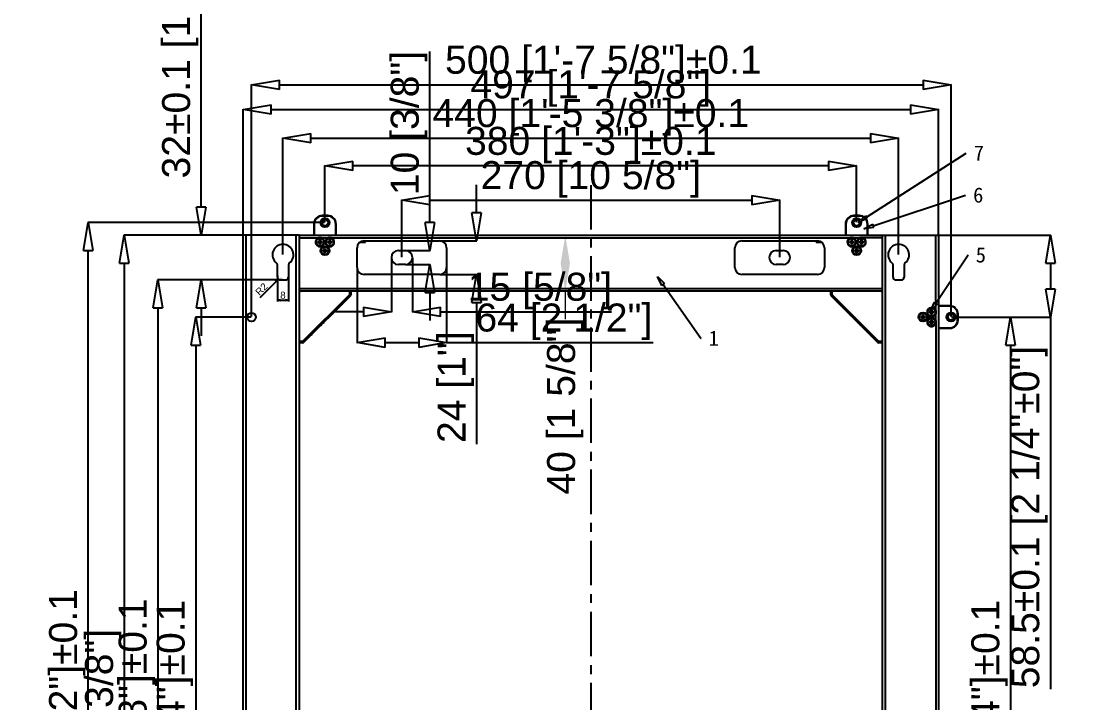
# Model space of a CAD drawing. Header units: millimetres. Extents: x -3132 to 28633, y 682 to 5849.
# Drawn here: x 14170 to 14937, y 1678 to 2164 of the extents above; entities that cross this region are included whole.
import ezdxf
from ezdxf import colors
from ezdxf.entities.mleader import LeaderData, LeaderLine
from ezdxf.math import Vec2, Vec3

# ---------------------------------------------------------------- set-up
doc = ezdxf.new("R2010")
doc.units = ezdxf.units.MM
doc.linetypes.add('CENTER', pattern=[50.8, 31.75, -6.35, 6.35, -6.35])
doc.layers.add('02___PRT_ALL_AXES', color=7, linetype='Continuous')
doc.layers.add('标准', color=3, linetype='Continuous')
doc.styles.get("Standard").update_dxf_attribs({"font": 'arial.ttf'})
doc.dimstyles.new('1.2', dxfattribs={"dimscale": 10, "dimtxt": 2, "dimasz": 2, "dimexe": 0.2, "dimexo": 0.1, "dimgap": 0, "dimtad": 0, "dimzin": 9, "dimdsep": 46, "dimtxsty": 'Standard', "dimcen": 0, "dimclrd": 3, "dimclre": 3, "dimclrt": 3, "dimazin": 1, "dimtp": 0.01, "dimtm": 0.01, "dimtfac": 1, "dimtofl": 0, "dimtmove": 0, "dimatfit": 3, "dimfxl": 1, "dimtolj": 1, "dimtzin": 4, "dimlwd": 13, "dimlwe": 13, "dimarcsym": 0})
doc.dimstyles.new('ISO_25-10', dxfattribs={"dimtxt": 20, "dimasz": 20, "dimexe": 0.3, "dimexo": 0.3, "dimgap": 2, "dimtad": 1, "dimrnd": 0.0001, "dimdsep": 46, "dimtxsty": 'Standard', "dimblk": 'CLOSEDBLANK', "dimcen": 0.1, "dimclrd": 256, "dimclre": 256, "dimclrt": 256, "dimadec": 0, "dimazin": 2, "dimtm": 1e-09, "dimtfac": 1, "dimtofl": 0, "dimtmove": 0, "dimatfit": 3, "dimldrblk": 'CLOSEDBLANK', "dimfxl": 1, "dimtolj": 1, "dimarcsym": 0})
doc.dimstyles.new('ISO_25-5', dxfattribs={"dimtxt": 5, "dimasz": 2.5, "dimexe": 1, "dimexo": 0.3, "dimgap": 1, "dimtad": 1, "dimrnd": 0.0001, "dimdsep": 46, "dimtxsty": 'Standard', "dimblk": 'CLOSEDBLANK', "dimcen": 0.1, "dimclrd": 256, "dimclre": 256, "dimclrt": 3, "dimazin": 2, "dimtm": 1e-09, "dimtfac": 1, "dimtofl": 0, "dimtmove": 0, "dimatfit": 3, "dimldrblk": 'CLOSEDBLANK', "dimfxl": 1, "dimtolj": 1, "dimarcsym": 0})

# ---------------------------------------------------------------- blocks, each defined once
blk = doc.blocks.new('_ClosedBlank')
at = {"color": 0, "linetype": 'ByBlock', "lineweight": -2}
for p, q in [((-1, 0.167), (0, 0)), ((-1, 0.167), (-1, -0.167)), ((0, 0), (-1, -0.167))]:
    blk.add_line(p, q, dxfattribs=at)
blk = doc.blocks.new('*D255')
at = {"layer": 'Defpoints', "color": 0, "transparency": 16777216}
for p in [(14825.75, 2101.56), (14328.75, 2011.75), (14825.75, 2011.75)]:
    blk.add_point(p, dxfattribs=at)
at = {"layer": '标准', "lineweight": -2, "transparency": 16777216}
for p, q in [((14328.75, 2012.05), (14328.75, 2101.86)), ((14348.75, 2101.56), (14805.75, 2101.56)), ((14825.75, 2012.05), (14825.75, 2101.86))]:
    blk.add_line(p, q, dxfattribs=at)
at = {"layer": '标准', "lineweight": -2, "transparency": 16777216, "xscale": 20, "yscale": 20, "zscale": 20, "rotation": 180}
blk.add_blockref('_ClosedBlank', (14328.75, 2101.56), dxfattribs=at)
at = {"layer": '标准', "lineweight": -2, "transparency": 16777216, "xscale": 20, "yscale": 20, "zscale": 20}
blk.add_blockref('_ClosedBlank', (14825.75, 2101.56), dxfattribs=at)
at = {"layer": '标准', "transparency": 16777216, "insert": (14577.25, 2116.51), "char_height": 20, "attachment_point": 5}
blk.add_mtext('\\A1;{\\C1;497 [1\'-7 5/8"]}', dxfattribs=at)
blk = doc.blocks.new('*D256')
at = {"layer": 'Defpoints', "color": 0, "transparency": 16777216}
for p in [(14328.75, 2011.75), (14243.78, 1264.75), (14328.75, 1264.75)]:
    blk.add_point(p, dxfattribs=at)
at = {"layer": '标准', "lineweight": -2, "transparency": 16777216}
for p, q in [((14328.45, 2011.75), (14243.48, 2011.75)), ((14243.78, 1991.75), (14243.78, 1284.75)), ((14328.45, 1264.75), (14243.48, 1264.75))]:
    blk.add_line(p, q, dxfattribs=at)
at = {"layer": '标准', "lineweight": -2, "transparency": 16777216, "xscale": 20, "yscale": 20, "zscale": 20}
for p, rotation in [((14243.78, 2011.75), 90), ((14243.78, 1264.75), 270)]:
    blk.add_blockref('_ClosedBlank', p, dxfattribs=dict(at, rotation=rotation))
at = {"layer": '标准', "color": 1, "transparency": 16777216, "insert": (14228.84, 1644.49), "char_height": 20, "attachment_point": 5, "rotation": 90}
blk.add_mtext('\\A1;747 [2\'-5 3/8"]', dxfattribs=at)
blk = doc.blocks.new('*D257')
at = {"layer": 'Defpoints', "color": 0, "transparency": 16777216}
for p in [(14357.25, 1979.75), (14267.79, 1289.75), (14357.25, 1289.75)]:
    blk.add_point(p, dxfattribs=at)
at = {"layer": '标准', "lineweight": -2, "transparency": 16777216}
for p, q in [((14356.95, 1979.75), (14267.49, 1979.75)), ((14267.79, 1959.75), (14267.79, 1309.75)), ((14356.95, 1289.75), (14267.49, 1289.75))]:
    blk.add_line(p, q, dxfattribs=at)
at = {"layer": '标准', "lineweight": -2, "transparency": 16777216, "xscale": 20, "yscale": 20, "zscale": 20}
for p, rotation in [((14267.79, 1979.75), 90), ((14267.79, 1289.75), 270)]:
    blk.add_blockref('_ClosedBlank', p, dxfattribs=dict(at, rotation=rotation))
at = {"layer": '标准', "transparency": 16777216, "insert": (14252.84, 1639.13), "char_height": 20, "attachment_point": 5, "rotation": 90}
blk.add_mtext('\\A1;690 [2\'-3 1/8"]%%P0.1', dxfattribs=at)
blk = doc.blocks.new('*D258')
at = {"layer": 'Defpoints', "color": 0, "transparency": 16777216}
for p in [(14797.25, 2081.01), (14357.25, 1997.75), (14797.25, 1997.75)]:
    blk.add_point(p, dxfattribs=at)
at = {"layer": '标准', "lineweight": -2, "transparency": 16777216}
for p, q in [((14357.25, 1998.05), (14357.25, 2081.31)), ((14377.25, 2081.01), (14777.25, 2081.01)), ((14797.25, 1998.05), (14797.25, 2081.31))]:
    blk.add_line(p, q, dxfattribs=at)
at = {"layer": '标准', "lineweight": -2, "transparency": 16777216, "xscale": 20, "yscale": 20, "zscale": 20, "rotation": 180}
blk.add_blockref('_ClosedBlank', (14357.25, 2081.01), dxfattribs=at)
at = {"layer": '标准', "lineweight": -2, "transparency": 16777216, "xscale": 20, "yscale": 20, "zscale": 20}
blk.add_blockref('_ClosedBlank', (14797.25, 2081.01), dxfattribs=at)
at = {"layer": '标准', "transparency": 16777216, "insert": (14577.25, 2095.96), "char_height": 20, "attachment_point": 5}
blk.add_mtext('\\A1;440 [1\'-5 3/8"]%%P0.1', dxfattribs=at)
blk = doc.blocks.new('*D259')
at = {"color": 3, "linetype": 'Continuous', "lineweight": 13, "transparency": 16777216}
for p, q in [((14537.92, 2011.75), (14561.03, 2011.75)), ((14537.92, 1971.75), (14561.03, 1971.75)), ((14559.03, 1971.75), (14559.03, 1951.75))]:
    blk.add_line(p, q, dxfattribs=at)
at = {"color": 3, "transparency": 16777216}
for points in [[(14555.69, 1991.75), (14562.36, 1991.75), (14559.03, 2011.75)], [(14555.69, 1991.75), (14562.36, 1991.75), (14559.03, 1971.75)]]:
    blk.add_solid(points, dxfattribs=at)
at = {"layer": 'Defpoints', "color": 0, "transparency": 16777216}
for p in [(14536.92, 2011.75), (14536.92, 1971.75), (14559.03, 1971.75)]:
    blk.add_point(p, dxfattribs=at)
at = {"color": 3, "transparency": 16777216, "insert": (14559.03, 1889.62), "char_height": 20, "attachment_point": 5, "rotation": 90}
blk.add_mtext('\\A1;40 [1 5/8"]', dxfattribs=at)
blk = doc.blocks.new('*D260')
at = {"layer": 'Defpoints', "color": 0, "transparency": 16777216}
for p in [(14334.75, 1953.25), (14294.95, 1323.25), (14334.75, 1323.25)]:
    blk.add_point(p, dxfattribs=at)
at = {"layer": '标准', "lineweight": -2, "transparency": 16777216}
for p, q in [((14334.45, 1953.25), (14294.65, 1953.25)), ((14294.95, 1933.25), (14294.95, 1343.25)), ((14334.45, 1323.25), (14294.65, 1323.25))]:
    blk.add_line(p, q, dxfattribs=at)
at = {"layer": '标准', "lineweight": -2, "transparency": 16777216, "xscale": 20, "yscale": 20, "zscale": 20}
for p, rotation in [((14294.95, 1953.25), 90), ((14294.95, 1323.25), 270)]:
    blk.add_blockref('_ClosedBlank', p, dxfattribs=dict(at, rotation=rotation))
at = {"layer": '标准', "transparency": 16777216, "insert": (14280, 1638.25), "char_height": 20, "attachment_point": 5, "rotation": 90}
blk.add_mtext('\\A1;630 [2\'-0 3/4"]%%P0.1', dxfattribs=at)
blk = doc.blocks.new('*D261')
at = {"layer": 'Defpoints', "color": 0, "transparency": 16777216}
for p in [(14387.25, 2061.31), (14387.25, 2020.75), (14767.25, 2020.75)]:
    blk.add_point(p, dxfattribs=at)
at = {"layer": '标准', "lineweight": -2, "transparency": 16777216}
for p, q in [((14387.25, 2021.05), (14387.25, 2061.61)), ((14747.25, 2061.31), (14407.25, 2061.31)), ((14767.25, 2021.05), (14767.25, 2061.61))]:
    blk.add_line(p, q, dxfattribs=at)
at = {"layer": '标准', "lineweight": -2, "transparency": 16777216, "xscale": 20, "yscale": 20, "zscale": 20, "rotation": 180}
blk.add_blockref('_ClosedBlank', (14387.25, 2061.31), dxfattribs=at)
at = {"layer": '标准', "lineweight": -2, "transparency": 16777216, "xscale": 20, "yscale": 20, "zscale": 20}
blk.add_blockref('_ClosedBlank', (14767.25, 2061.31), dxfattribs=at)
at = {"layer": '标准', "transparency": 16777216, "insert": (14577.25, 2076.13), "char_height": 20, "attachment_point": 5}
blk.add_mtext('\\A1;380 [1\'-3"]%%P0.1', dxfattribs=at)
blk = doc.blocks.new('*D262')
at = {"layer": 'Defpoints', "color": 0, "transparency": 16777216}
for p in [(14834.75, 1953.25), (14834.75, 1323.25), (14877.18, 1323.25)]:
    blk.add_point(p, dxfattribs=at)
at = {"layer": '标准', "lineweight": -2, "transparency": 16777216}
for p, q in [((14835.05, 1953.25), (14877.48, 1953.25)), ((14877.18, 1933.25), (14877.18, 1343.25)), ((14835.05, 1323.25), (14877.48, 1323.25))]:
    blk.add_line(p, q, dxfattribs=at)
at = {"layer": '标准', "lineweight": -2, "transparency": 16777216, "xscale": 20, "yscale": 20, "zscale": 20}
for p, rotation in [((14877.18, 1953.25), 90), ((14877.18, 1323.25), 270)]:
    blk.add_blockref('_ClosedBlank', p, dxfattribs=dict(at, rotation=rotation))
at = {"layer": '标准', "transparency": 16777216, "insert": (14862.23, 1638.25), "char_height": 20, "attachment_point": 5, "rotation": 90}
blk.add_mtext('\\A1;630 [2\'-0 3/4"]%%P0.1', dxfattribs=at)
blk = doc.blocks.new('*D264')
at = {"layer": 'Defpoints', "color": 0, "transparency": 16777216}
for p in [(14218.07, 2020.75), (14387.25, 2020.75), (14387.25, 1270.75)]:
    blk.add_point(p, dxfattribs=at)
at = {"layer": '标准', "lineweight": -2, "transparency": 16777216}
for p, q in [((14386.95, 2020.75), (14217.77, 2020.75)), ((14218.07, 1290.75), (14218.07, 2000.75)), ((14386.95, 1270.75), (14217.77, 1270.75))]:
    blk.add_line(p, q, dxfattribs=at)
at = {"layer": '标准', "lineweight": -2, "transparency": 16777216, "xscale": 20, "yscale": 20, "zscale": 20}
for p, rotation in [((14218.07, 2020.75), 90), ((14218.07, 1270.75), 270)]:
    blk.add_blockref('_ClosedBlank', p, dxfattribs=dict(at, rotation=rotation))
at = {"layer": '标准', "transparency": 16777216, "insert": (14203.12, 1645.75), "char_height": 20, "attachment_point": 5, "rotation": 90}
blk.add_mtext('\\A1;750 [2\'-5 1/2"]%%P0.1', dxfattribs=at)
blk = doc.blocks.new('*D266')
at = {"layer": 'Defpoints', "color": 0, "transparency": 16777216}
for p in [(14353.25, 1983.25), (14361.25, 1983.25), (14361.25, 1965.31)]:
    blk.add_point(p, dxfattribs=at)
at = {"layer": '标准', "lineweight": -2, "transparency": 16777216}
for p, q in [((14353.25, 1982.95), (14353.25, 1964.31)), ((14361.25, 1982.95), (14361.25, 1964.31)), ((14355.75, 1965.31), (14358.75, 1965.31))]:
    blk.add_line(p, q, dxfattribs=at)
at = {"layer": '标准', "lineweight": -2, "transparency": 16777216, "xscale": 2.5, "yscale": 2.5, "zscale": 2.5, "rotation": 180}
blk.add_blockref('_ClosedBlank', (14353.25, 1965.31), dxfattribs=at)
at = {"layer": '标准', "lineweight": -2, "transparency": 16777216, "xscale": 2.5, "yscale": 2.5, "zscale": 2.5}
blk.add_blockref('_ClosedBlank', (14361.25, 1965.31), dxfattribs=at)
at = {"layer": '标准', "color": 3, "transparency": 16777216, "insert": (14357.25, 1968.86), "char_height": 5, "attachment_point": 5}
blk.add_mtext('\\A1;8', dxfattribs=at)
blk = doc.blocks.new('*D268')
at = {"layer": 'Defpoints', "color": 0, "transparency": 16777216}
for p in [(14834.75, 2119.15), (14334.75, 1953.25), (14834.75, 1953.25)]:
    blk.add_point(p, dxfattribs=at)
at = {"layer": '标准', "lineweight": -2, "transparency": 16777216}
for p, q in [((14334.75, 1953.55), (14334.75, 2119.45)), ((14354.75, 2119.15), (14814.75, 2119.15)), ((14834.75, 1953.55), (14834.75, 2119.45))]:
    blk.add_line(p, q, dxfattribs=at)
at = {"layer": '标准', "lineweight": -2, "transparency": 16777216, "xscale": 20, "yscale": 20, "zscale": 20, "rotation": 180}
blk.add_blockref('_ClosedBlank', (14334.75, 2119.15), dxfattribs=at)
at = {"layer": '标准', "lineweight": -2, "transparency": 16777216, "xscale": 20, "yscale": 20, "zscale": 20}
blk.add_blockref('_ClosedBlank', (14834.75, 2119.15), dxfattribs=at)
at = {"layer": '标准', "transparency": 16777216, "insert": (14586.23, 2134.09), "char_height": 20, "attachment_point": 5}
blk.add_mtext('\\A1;500 [1\'-7 5/8"]%%P0.1', dxfattribs=at)
blk = doc.blocks.new('*D274')
at = {"layer": 'Defpoints', "color": 0, "transparency": 16777216}
for p in [(14298.83, 2011.75), (14328.75, 2011.75), (14357.25, 1979.75)]:
    blk.add_point(p, dxfattribs=at)
at = {"layer": '标准', "lineweight": -2, "transparency": 16777216}
for p, q in [((14298.83, 2031.75), (14298.83, 2274.15)), ((14328.45, 2011.75), (14298.53, 2011.75)), ((14356.95, 1979.75), (14298.53, 1979.75)), ((14298.83, 1959.75), (14298.83, 1939.75))]:
    blk.add_line(p, q, dxfattribs=at)
at = {"layer": '标准', "lineweight": -2, "transparency": 16777216, "xscale": 20, "yscale": 20, "zscale": 20}
for p, rotation in [((14298.83, 2011.75), 270), ((14298.83, 1979.75), 90)]:
    blk.add_blockref('_ClosedBlank', p, dxfattribs=dict(at, rotation=rotation))
at = {"layer": '标准', "transparency": 16777216, "insert": (14283.88, 2162.95), "char_height": 20, "attachment_point": 5, "rotation": 90}
blk.add_mtext('\\A1;{\\C1;32±0.1 [1 1/4"±0"]}', dxfattribs=at)
blk = doc.blocks.new('*D275')
at = {"layer": 'Defpoints', "color": 0, "transparency": 16777216}
for p in [(14825.75, 2011.75), (14834.75, 1953.25), (14905.7, 1953.25)]:
    blk.add_point(p, dxfattribs=at)
at = {"layer": '标准', "lineweight": -2, "transparency": 16777216}
for p, q in [((14826.05, 2011.75), (14906, 2011.75)), ((14905.7, 1991.75), (14905.7, 1973.25)), ((14835.05, 1953.25), (14906, 1953.25)), ((14905.7, 1953.25), (14905.7, 1687.53))]:
    blk.add_line(p, q, dxfattribs=at)
at = {"layer": '标准', "lineweight": -2, "transparency": 16777216, "xscale": 20, "yscale": 20, "zscale": 20}
for p, rotation in [((14905.7, 2011.75), 90), ((14905.7, 1953.25), 270)]:
    blk.add_blockref('_ClosedBlank', p, dxfattribs=dict(at, rotation=rotation))
at = {"layer": '标准', "transparency": 16777216, "insert": (14890.75, 1810.39), "char_height": 20, "attachment_point": 5, "rotation": 90}
blk.add_mtext('\\A1;58.5±0.1 [2 1/4"±0"]', dxfattribs=at)
blk = doc.blocks.new('*D277')
at = {"layer": 'Defpoints', "color": 0, "transparency": 16777216}
for p in [(14712.25, 2036.71), (14442.25, 1995.75), (14712.25, 1995.75)]:
    blk.add_point(p, dxfattribs=at)
at = {"layer": '标准', "lineweight": -2, "transparency": 16777216}
for p, q in [((14442.25, 1996.05), (14442.25, 2037.01)), ((14462.25, 2036.71), (14692.25, 2036.71)), ((14712.25, 1996.05), (14712.25, 2037.01))]:
    blk.add_line(p, q, dxfattribs=at)
at = {"layer": '标准', "lineweight": -2, "transparency": 16777216, "xscale": 20, "yscale": 20, "zscale": 20, "rotation": 180}
blk.add_blockref('_ClosedBlank', (14442.25, 2036.71), dxfattribs=at)
at = {"layer": '标准', "lineweight": -2, "transparency": 16777216, "xscale": 20, "yscale": 20, "zscale": 20}
blk.add_blockref('_ClosedBlank', (14712.25, 2036.71), dxfattribs=at)
at = {"layer": '标准', "transparency": 16777216, "insert": (14577.25, 2051.65), "char_height": 20, "attachment_point": 5}
blk.add_mtext('\\A1;270 [10 5/8"]', dxfattribs=at)
blk = doc.blocks.new('*D279')
at = {"layer": 'Defpoints', "color": 0, "transparency": 16777216}
for p in [(14434.75, 1995.75), (14449.75, 1995.75), (14449.75, 1956.94)]:
    blk.add_point(p, dxfattribs=at)
at = {"layer": '标准', "lineweight": -2, "transparency": 16777216}
for p, q in [((14434.75, 1995.45), (14434.75, 1956.64)), ((14449.75, 1995.45), (14449.75, 1956.64)), ((14414.75, 1956.94), (14394.75, 1956.94)), ((14469.75, 1956.94), (14592.02, 1956.94))]:
    blk.add_line(p, q, dxfattribs=at)
at = {"layer": '标准', "lineweight": -2, "transparency": 16777216, "xscale": 20, "yscale": 20, "zscale": 20}
blk.add_blockref('_ClosedBlank', (14434.75, 1956.94), dxfattribs=at)
at = {"layer": '标准', "lineweight": -2, "transparency": 16777216, "xscale": 20, "yscale": 20, "zscale": 20, "rotation": 180}
blk.add_blockref('_ClosedBlank', (14449.75, 1956.94), dxfattribs=at)
at = {"layer": '标准', "transparency": 16777216, "insert": (14540.89, 1971.89), "char_height": 20, "attachment_point": 5}
blk.add_mtext('\\A1;15 [5/8"]', dxfattribs=at)
blk = doc.blocks.new('*D280')
at = {"layer": 'Defpoints', "color": 0, "transparency": 16777216}
for p in [(14444.75, 2000.75), (14462.26, 2000.75), (14444.75, 1990.75)]:
    blk.add_point(p, dxfattribs=at)
at = {"layer": '标准', "lineweight": -2, "transparency": 16777216}
for p, q in [((14462.26, 2020.75), (14462.26, 2143.01)), ((14445.05, 2000.75), (14462.56, 2000.75)), ((14445.05, 1990.75), (14462.56, 1990.75)), ((14462.26, 1970.75), (14462.26, 1950.75))]:
    blk.add_line(p, q, dxfattribs=at)
at = {"layer": '标准', "lineweight": -2, "transparency": 16777216, "xscale": 20, "yscale": 20, "zscale": 20}
for p, rotation in [((14462.26, 2000.75), 270), ((14462.26, 1990.75), 90)]:
    blk.add_blockref('_ClosedBlank', p, dxfattribs=dict(at, rotation=rotation))
at = {"layer": '标准', "transparency": 16777216, "insert": (14447.32, 2091.88), "char_height": 20, "attachment_point": 5, "rotation": 90}
blk.add_mtext('\\A1;10 [3/8"]', dxfattribs=at)
blk = doc.blocks.new('*D281')
at = {"layer": 'Defpoints', "color": 0, "transparency": 16777216}
for p in [(14410.25, 1988.75), (14474.25, 1988.75), (14474.25, 1934.97)]:
    blk.add_point(p, dxfattribs=at)
at = {"layer": '标准', "lineweight": -2, "transparency": 16777216}
for p, q in [((14410.25, 1988.45), (14410.25, 1934.67)), ((14474.25, 1988.45), (14474.25, 1934.67)), ((14430.25, 1934.97), (14454.25, 1934.97)), ((14474.25, 1934.97), (14621.82, 1934.97))]:
    blk.add_line(p, q, dxfattribs=at)
at = {"layer": '标准', "lineweight": -2, "transparency": 16777216, "xscale": 20, "yscale": 20, "zscale": 20, "rotation": 180}
blk.add_blockref('_ClosedBlank', (14410.25, 1934.97), dxfattribs=at)
at = {"layer": '标准', "lineweight": -2, "transparency": 16777216, "xscale": 20, "yscale": 20, "zscale": 20}
blk.add_blockref('_ClosedBlank', (14474.25, 1934.97), dxfattribs=at)
at = {"layer": '标准', "transparency": 16777216, "insert": (14558.03, 1949.91), "char_height": 20, "attachment_point": 5}
blk.add_mtext('\\A1;64 [2 1/2"]', dxfattribs=at)
blk = doc.blocks.new('*D282')
at = {"layer": 'Defpoints', "color": 0, "transparency": 16777216}
for p in [(14469.25, 2007.75), (14469.25, 1983.75), (14495.56, 1983.75)]:
    blk.add_point(p, dxfattribs=at)
at = {"layer": '标准', "lineweight": -2, "transparency": 16777216}
for p, q in [((14495.56, 2027.75), (14495.56, 2047.75)), ((14469.55, 2007.75), (14495.86, 2007.75)), ((14469.55, 1983.75), (14495.86, 1983.75)), ((14495.56, 1963.75), (14495.56, 1862.56))]:
    blk.add_line(p, q, dxfattribs=at)
at = {"layer": '标准', "lineweight": -2, "transparency": 16777216, "xscale": 20, "yscale": 20, "zscale": 20}
for p, rotation in [((14495.56, 2007.75), 270), ((14495.56, 1983.75), 90)]:
    blk.add_blockref('_ClosedBlank', p, dxfattribs=dict(at, rotation=rotation))
at = {"layer": '标准', "transparency": 16777216, "insert": (14480.75, 1903.15), "char_height": 20, "attachment_point": 5, "rotation": 90}
blk.add_mtext('\\A1;24 [1"]', dxfattribs=at)
blk = doc.blocks.new('*D283')
at = {"layer": 'Defpoints', "color": 0, "transparency": 16777216}
for p in [(14353.85, 1980.32), (14355.25, 1981.75)]:
    blk.add_point(p, dxfattribs=at)
at = {"layer": '标准', "lineweight": -2, "transparency": 16777216}
for p, q in [((14355.15, 1981.75), (14355.35, 1981.75)), ((14355.25, 1981.65), (14355.25, 1981.85)), ((14340.86, 1967.16), (14352.09, 1978.54))]:
    blk.add_line(p, q, dxfattribs=at)
at = {"layer": '标准', "lineweight": -2, "transparency": 16777216, "xscale": 2.5, "yscale": 2.5, "zscale": 2.5, "rotation": 45.36780370389592}
blk.add_blockref('_ClosedBlank', (14353.85, 1980.32), dxfattribs=at)
at = {"layer": '标准', "color": 3, "transparency": 16777216, "insert": (14341.88, 1973.19), "char_height": 5, "attachment_point": 5, "rotation": 45.3678}
blk.add_mtext('\\A1;R2', dxfattribs=at)

msp = doc.modelspace()

# ---------------------------------------------------------------- linework, layer by layer
at = {"color": 7, "linetype": 'Continuous'}
for p, q in [((14385.254, 2025.446), (14385.254, 2025.746)), ((14389.254, 2025.746), (14385.254, 2025.746)), ((14389.254, 2025.446), (14385.254, 2025.446)), ((14389.254, 2025.446), (14389.254, 2025.746)), ((14765.254, 2025.446), (14765.254, 2025.746)), ((14769.254, 2025.746), (14765.254, 2025.746)), ((14769.254, 2025.446), (14765.254, 2025.446)), ((14769.254, 2025.446), (14769.254, 2025.746)), ((14379.254, 2019.746), (14379.254, 2011.746)), ((14379.554, 2019.746), (14379.254, 2019.746)), ((14379.554, 2019.746), (14379.554, 2011.746)), ((14394.954, 2011.746), (14394.954, 2019.746)), ((14394.954, 2019.746), (14395.254, 2019.746)), ((14395.254, 2011.746), (14395.254, 2019.746)), ((14759.254, 2019.746), (14759.254, 2011.746)), ((14759.554, 2019.746), (14759.254, 2019.746)), ((14759.554, 2019.746), (14759.554, 2011.746)), ((14774.954, 2011.746), (14774.954, 2019.746)), ((14774.954, 2019.746), (14775.254, 2019.746)), ((14775.254, 2011.746), (14775.254, 2019.746)), ((14328.754, 1264.746), (14328.754, 2011.746)), ((14368.754, 2011.746), (14328.754, 2011.746)), ((14330.754, 2011.746), (14330.754, 1264.746)), ((14366.754, 1264.746), (14366.754, 2011.746)), ((14368.754, 2011.746), (14368.754, 1264.746)), ((14368.854, 2011.746), (14368.854, 1971.746)), ((14368.854, 2011.746), (14785.654, 2011.746)), ((14368.854, 2009.746), (14382.641, 2009.746)), ((14384.868, 2009.746), (14389.641, 2009.746)), ((14391.868, 2009.746), (14762.641, 2009.746)), ((14764.868, 2009.746), (14769.641, 2009.746)), ((14785.654, 2009.746), (14771.868, 2009.746)), ((14785.654, 1971.746), (14785.654, 2011.746)), ((14785.754, 1264.746), (14785.754, 2011.746)), ((14785.754, 2011.746), (14825.754, 2011.746)), ((14787.754, 2011.746), (14787.754, 1264.746)), ((14823.754, 1957.859), (14823.754, 2011.746)), ((14825.754, 2011.746), (14825.754, 1264.746)), ((14368.854, 2007.746), (14368.754, 2007.746)), ((14382.154, 2006.466), (14382.154, 2007.026)), ((14382.154, 2007.026), (14385.354, 2006.466)), ((14382.154, 2007.026), (14383.474, 2007.026)), ((14382.154, 2006.466), (14385.354, 2007.026)), ((14383.474, 2006.466), (14382.154, 2006.466)), ((14383.474, 2005.146), (14384.034, 2008.346)), ((14383.474, 2007.026), (14383.474, 2008.346)), ((14384.034, 2005.146), (14383.474, 2008.346)), ((14383.474, 2008.346), (14384.034, 2008.346)), ((14383.474, 2006.466), (14384.034, 2007.026)), ((14384.034, 2006.466), (14383.474, 2007.026)), ((14383.474, 2005.146), (14383.474, 2006.466)), ((14384.034, 2005.146), (14383.474, 2005.146)), ((14384.034, 2008.346), (14384.034, 2007.026)), ((14384.034, 2007.026), (14385.354, 2007.026)), ((14384.034, 2006.466), (14384.034, 2005.146)), ((14385.354, 2006.466), (14384.034, 2006.466)), ((14385.354, 2007.026), (14385.354, 2006.466)), ((14386.974, 1999.083), (14387.534, 2002.283)), ((14386.974, 2000.963), (14386.974, 2002.283)), ((14387.534, 1999.083), (14386.974, 2002.283)), ((14386.974, 2002.283), (14387.534, 2002.283)), ((14387.534, 2002.283), (14387.534, 2000.963)), ((14389.154, 2006.466), (14389.154, 2007.026)), ((14389.154, 2007.026), (14392.354, 2006.466)), ((14389.154, 2007.026), (14390.474, 2007.026)), ((14389.154, 2006.466), (14392.354, 2007.026)), ((14390.474, 2006.466), (14389.154, 2006.466)), ((14390.474, 2005.146), (14391.034, 2008.346)), ((14390.474, 2007.026), (14390.474, 2008.346)), ((14391.034, 2005.146), (14390.474, 2008.346)), ((14390.474, 2008.346), (14391.034, 2008.346)), ((14390.474, 2006.466), (14391.034, 2007.026)), ((14391.034, 2006.466), (14390.474, 2007.026)), ((14390.474, 2005.146), (14390.474, 2006.466)), ((14391.034, 2005.146), (14390.474, 2005.146)), ((14391.034, 2008.346), (14391.034, 2007.026)), ((14391.034, 2007.026), (14392.354, 2007.026)), ((14391.034, 2006.466), (14391.034, 2005.146)), ((14392.354, 2006.466), (14391.034, 2006.466)), ((14392.354, 2007.026), (14392.354, 2006.466)), ((14410.254, 1988.746), (14410.254, 2002.746)), ((14415.254, 2007.746), (14469.254, 2007.746)), ((14474.254, 2002.746), (14474.254, 1988.746)), ((14680.254, 1988.746), (14680.254, 2002.746)), ((14685.254, 2007.746), (14739.254, 2007.746)), ((14744.254, 2002.746), (14744.254, 1988.746)), ((14762.154, 2006.466), (14762.154, 2007.026)), ((14762.154, 2006.466), (14765.354, 2007.026)), ((14762.154, 2007.026), (14763.474, 2007.026)), ((14762.154, 2007.026), (14765.354, 2006.466)), ((14763.474, 2006.466), (14762.154, 2006.466)), ((14763.474, 2005.146), (14764.034, 2008.346)), ((14763.474, 2007.026), (14763.474, 2008.346)), ((14764.034, 2005.146), (14763.474, 2008.346)), ((14763.474, 2008.346), (14764.034, 2008.346)), ((14763.474, 2006.466), (14764.034, 2007.026)), ((14764.034, 2006.466), (14763.474, 2007.026)), ((14763.474, 2005.146), (14763.474, 2006.466)), ((14764.034, 2005.146), (14763.474, 2005.146)), ((14764.034, 2008.346), (14764.034, 2007.026)), ((14764.034, 2007.026), (14765.354, 2007.026)), ((14764.034, 2006.466), (14764.034, 2005.146)), ((14765.354, 2006.466), (14764.034, 2006.466)), ((14765.354, 2007.026), (14765.354, 2006.466)), ((14766.974, 1999.083), (14767.534, 2002.283)), ((14766.974, 2000.963), (14766.974, 2002.283)), ((14767.534, 1999.083), (14766.974, 2002.283)), ((14766.974, 2002.283), (14767.534, 2002.283)), ((14767.534, 2002.283), (14767.534, 2000.963)), ((14769.154, 2006.466), (14769.154, 2007.026)), ((14769.154, 2006.466), (14772.354, 2007.026)), ((14769.154, 2007.026), (14770.474, 2007.026)), ((14769.154, 2007.026), (14772.354, 2006.466)), ((14770.474, 2006.466), (14769.154, 2006.466)), ((14770.474, 2005.146), (14771.034, 2008.346)), ((14770.474, 2007.026), (14770.474, 2008.346)), ((14771.034, 2005.146), (14770.474, 2008.346)), ((14770.474, 2008.346), (14771.034, 2008.346)), ((14770.474, 2006.466), (14771.034, 2007.026)), ((14771.034, 2006.466), (14770.474, 2007.026)), ((14770.474, 2005.146), (14770.474, 2006.466)), ((14771.034, 2005.146), (14770.474, 2005.146)), ((14771.034, 2008.346), (14771.034, 2007.026)), ((14771.034, 2007.026), (14772.354, 2007.026)), ((14771.034, 2006.466), (14771.034, 2005.146)), ((14772.354, 2006.466), (14771.034, 2006.466)), ((14772.354, 2007.026), (14772.354, 2006.466)), ((14785.754, 2007.746), (14785.654, 2007.746)), ((14385.654, 2000.403), (14385.654, 2000.963)), ((14385.654, 2000.963), (14388.854, 2000.403)), ((14385.654, 2000.963), (14386.974, 2000.963)), ((14385.654, 2000.403), (14388.854, 2000.963)), ((14386.974, 2000.403), (14385.654, 2000.403)), ((14386.974, 2000.403), (14387.534, 2000.963)), ((14387.534, 2000.403), (14386.974, 2000.963)), ((14386.974, 1999.083), (14386.974, 2000.403)), ((14387.534, 1999.083), (14386.974, 1999.083)), ((14387.534, 2000.963), (14388.854, 2000.963)), ((14387.534, 2000.403), (14387.534, 1999.083)), ((14388.854, 2000.403), (14387.534, 2000.403)), ((14388.854, 2000.963), (14388.854, 2000.403)), ((14439.754, 2000.746), (14444.754, 2000.746)), ((14709.754, 2000.746), (14714.754, 2000.746)), ((14765.654, 2000.403), (14765.654, 2000.963)), ((14765.654, 2000.403), (14768.854, 2000.963)), ((14765.654, 2000.963), (14766.974, 2000.963)), ((14765.654, 2000.963), (14768.854, 2000.403)), ((14766.974, 2000.403), (14765.654, 2000.403)), ((14766.974, 2000.403), (14767.534, 2000.963)), ((14767.534, 2000.403), (14766.974, 2000.963)), ((14766.974, 1999.083), (14766.974, 2000.403)), ((14767.534, 1999.083), (14766.974, 1999.083)), ((14767.534, 2000.963), (14768.854, 2000.963)), ((14767.534, 2000.403), (14767.534, 1999.083)), ((14768.854, 2000.403), (14767.534, 2000.403)), ((14768.854, 2000.963), (14768.854, 2000.403)), ((14353.254, 1981.746), (14353.254, 1990.38)), ((14361.254, 1990.38), (14361.254, 1981.746)), ((14444.754, 1990.746), (14439.754, 1990.746)), ((14714.754, 1990.746), (14709.754, 1990.746)), ((14793.254, 1981.746), (14793.254, 1990.38)), ((14801.254, 1990.38), (14801.254, 1981.746)), ((14355.254, 1979.746), (14359.254, 1979.746)), ((14368.754, 1983.846), (14368.854, 1983.846)), ((14368.854, 1978.846), (14368.754, 1978.846)), ((14469.254, 1983.746), (14415.254, 1983.746)), ((14739.254, 1983.746), (14685.254, 1983.746)), ((14785.654, 1983.846), (14785.754, 1983.846)), ((14785.754, 1978.846), (14785.654, 1978.846)), ((14795.254, 1979.746), (14799.254, 1979.746)), ((14368.754, 1975.746), (14368.854, 1975.746)), ((14368.754, 1970.746), (14369.754, 1971.746)), ((14369.047, 1971.746), (14368.851, 1971.549)), ((14368.854, 1973.746), (14785.654, 1973.746)), ((14785.654, 1971.746), (14368.854, 1971.746)), ((14404.754, 1971.746), (14404.754, 1969.16)), ((14405.754, 1971.746), (14405.754, 1969.16)), ((14748.754, 1969.16), (14748.754, 1971.746)), ((14749.754, 1969.16), (14749.754, 1971.746)), ((14784.754, 1971.746), (14785.754, 1970.746)), ((14785.658, 1971.549), (14785.461, 1971.746)), ((14785.754, 1975.746), (14785.654, 1975.746)), ((14404.754, 1969.16), (14371.34, 1935.746)), ((14405.461, 1968.453), (14372.047, 1935.039)), ((14400.497, 1963.63), (14400.568, 1963.559)), ((14404.754, 1969.16), (14405.608, 1968.806)), ((14405.461, 1968.453), (14405.754, 1969.16)), ((14748.754, 1969.16), (14749.047, 1968.453)), ((14748.901, 1968.806), (14749.754, 1969.16)), ((14782.461, 1935.039), (14749.047, 1968.453)), ((14783.169, 1935.746), (14749.754, 1969.16)), ((14754.011, 1963.63), (14753.941, 1963.559)), ((14819.154, 1956.466), (14819.154, 1957.026)), ((14819.154, 1956.466), (14822.354, 1957.026)), ((14819.154, 1957.026), (14820.474, 1957.026)), ((14819.154, 1957.026), (14822.354, 1956.466)), ((14820.474, 1956.466), (14819.154, 1956.466)), ((14820.474, 1955.146), (14821.034, 1958.346)), ((14820.474, 1957.026), (14820.474, 1958.346)), ((14821.034, 1955.146), (14820.474, 1958.346)), ((14820.474, 1958.346), (14821.034, 1958.346)), ((14820.474, 1956.466), (14821.034, 1957.026)), ((14821.034, 1956.466), (14820.474, 1957.026)), ((14820.474, 1955.146), (14820.474, 1956.466)), ((14821.034, 1958.346), (14821.034, 1957.026)), ((14821.034, 1957.026), (14822.354, 1957.026)), ((14821.034, 1956.466), (14821.034, 1955.146)), ((14822.354, 1956.466), (14821.034, 1956.466)), ((14822.354, 1957.026), (14822.354, 1956.466)), ((14823.754, 1950.859), (14823.754, 1955.632)), ((14833.754, 1961.246), (14825.754, 1961.246)), ((14833.754, 1960.946), (14825.754, 1960.946)), ((14833.754, 1960.946), (14833.754, 1961.246)), ((14385.497, 1948.63), (14385.568, 1948.559)), ((14391.87, 1955.003), (14391.941, 1954.932)), ((14762.639, 1955.003), (14762.568, 1954.932)), ((14769.011, 1948.63), (14768.941, 1948.559)), ((14813.092, 1952.966), (14813.092, 1953.526)), ((14813.092, 1952.966), (14816.292, 1953.526)), ((14813.092, 1953.526), (14814.412, 1953.526)), ((14813.092, 1953.526), (14816.292, 1952.966)), ((14814.412, 1952.966), (14813.092, 1952.966)), ((14814.412, 1951.646), (14814.972, 1954.846)), ((14814.412, 1953.526), (14814.412, 1954.846)), ((14814.412, 1954.846), (14814.972, 1954.846)), ((14814.972, 1951.646), (14814.412, 1954.846)), ((14814.412, 1952.966), (14814.972, 1953.526)), ((14814.972, 1952.966), (14814.412, 1953.526)), ((14814.412, 1951.646), (14814.412, 1952.966)), ((14814.972, 1951.646), (14814.412, 1951.646)), ((14814.972, 1954.846), (14814.972, 1953.526)), ((14814.972, 1953.526), (14816.292, 1953.526)), ((14814.972, 1952.966), (14814.972, 1951.646)), ((14816.292, 1952.966), (14814.972, 1952.966)), ((14816.292, 1953.526), (14816.292, 1952.966)), ((14819.154, 1949.466), (14819.154, 1950.026)), ((14819.154, 1949.466), (14822.354, 1950.026)), ((14819.154, 1950.026), (14820.474, 1950.026)), ((14819.154, 1950.026), (14822.354, 1949.466)), ((14820.474, 1949.466), (14819.154, 1949.466)), ((14821.034, 1955.146), (14820.474, 1955.146)), ((14820.474, 1948.146), (14821.034, 1951.346)), ((14820.474, 1950.026), (14820.474, 1951.346)), ((14820.474, 1951.346), (14821.034, 1951.346)), ((14821.034, 1948.146), (14820.474, 1951.346)), ((14820.474, 1949.466), (14821.034, 1950.026)), ((14821.034, 1949.466), (14820.474, 1950.026)), ((14820.474, 1948.146), (14820.474, 1949.466)), ((14821.034, 1948.146), (14820.474, 1948.146)), ((14821.034, 1951.346), (14821.034, 1950.026)), ((14821.034, 1950.026), (14822.354, 1950.026)), ((14821.034, 1949.466), (14821.034, 1948.146)), ((14822.354, 1949.466), (14821.034, 1949.466)), ((14822.354, 1950.026), (14822.354, 1949.466)), ((14823.754, 1948.632), (14823.754, 1327.859)), ((14839.454, 1951.246), (14839.454, 1955.246)), ((14839.454, 1955.246), (14839.754, 1955.246)), ((14839.454, 1951.246), (14839.754, 1951.246)), ((14839.754, 1951.246), (14839.754, 1955.246)), ((14825.754, 1945.546), (14833.754, 1945.546)), ((14825.754, 1945.246), (14833.754, 1945.246)), ((14833.754, 1945.546), (14833.754, 1945.246)), ((14371.34, 1935.746), (14368.754, 1935.746)), ((14371.34, 1934.746), (14368.754, 1934.746)), ((14371.694, 1934.892), (14371.34, 1935.746)), ((14371.34, 1934.746), (14372.047, 1935.039)), ((14376.87, 1940.003), (14376.941, 1939.932)), ((14777.638, 1940.003), (14777.568, 1939.932)), ((14782.461, 1935.039), (14783.169, 1934.746)), ((14783.169, 1935.746), (14782.815, 1934.892)), ((14785.754, 1935.746), (14783.169, 1935.746)), ((14785.754, 1934.746), (14783.169, 1934.746))]:
    msp.add_line(p, q, dxfattribs=at)
for points in [[(14383.754, 2009.935), (14383.354, 2009.913), (14382.984, 2009.85), (14382.641, 2009.746)], [(14384.868, 2009.746), (14384.518, 2009.851), (14384.148, 2009.914), (14383.754, 2009.935)], [(14390.754, 2009.935), (14390.354, 2009.913), (14389.984, 2009.85), (14389.641, 2009.746)], [(14391.868, 2009.746), (14391.518, 2009.851), (14391.148, 2009.914), (14390.754, 2009.935)], [(14763.754, 2009.935), (14763.354, 2009.913), (14762.984, 2009.85), (14762.641, 2009.746)], [(14764.868, 2009.746), (14764.518, 2009.851), (14764.148, 2009.914), (14763.754, 2009.935)], [(14770.754, 2009.935), (14770.354, 2009.913), (14769.984, 2009.85), (14769.641, 2009.746)], [(14771.868, 2009.746), (14771.518, 2009.851), (14771.148, 2009.914), (14770.754, 2009.935)], [(14399.368, 1962.359), (14399.717, 1962.779), (14400.092, 1963.203), (14400.497, 1963.63)], [(14400.497, 1963.63), (14400.932, 1964.052), (14401.356, 1964.428), (14401.768, 1964.759)], [(14752.741, 1964.759), (14753.161, 1964.421), (14753.586, 1964.043), (14754.011, 1963.63)], [(14754.011, 1963.63), (14754.42, 1963.199), (14754.795, 1962.775), (14755.141, 1962.359)], [(14391.87, 1955.003), (14392.301, 1955.412), (14392.725, 1955.787), (14393.141, 1956.132)], [(14761.368, 1956.132), (14761.787, 1955.783), (14762.212, 1955.408), (14762.639, 1955.003)], [(14823.754, 1957.859), (14823.859, 1957.512), (14823.923, 1957.142), (14823.944, 1956.746)], [(14823.944, 1956.746), (14823.923, 1956.349), (14823.859, 1955.979), (14823.754, 1955.632)], [(14384.368, 1947.359), (14384.717, 1947.779), (14385.092, 1948.203), (14385.497, 1948.63)], [(14385.497, 1948.63), (14385.933, 1949.052), (14386.357, 1949.429), (14386.768, 1949.759)], [(14390.74, 1953.732), (14391.076, 1954.148), (14391.452, 1954.572), (14391.87, 1955.003)], [(14762.639, 1955.003), (14763.061, 1954.568), (14763.437, 1954.143), (14763.768, 1953.732)], [(14767.74, 1949.76), (14768.157, 1949.424), (14768.581, 1949.048), (14769.011, 1948.63)], [(14769.011, 1948.63), (14769.42, 1948.199), (14769.795, 1947.775), (14770.141, 1947.359)], [(14823.754, 1950.859), (14823.859, 1950.512), (14823.923, 1950.142), (14823.944, 1949.746)], [(14823.944, 1949.746), (14823.923, 1949.349), (14823.859, 1948.979), (14823.754, 1948.632)], [(14376.87, 1940.003), (14377.301, 1940.412), (14377.726, 1940.787), (14378.141, 1941.132)], [(14776.368, 1941.132), (14776.787, 1940.783), (14777.212, 1940.408), (14777.638, 1940.003)], [(14375.741, 1938.732), (14376.079, 1939.152), (14376.457, 1939.578), (14376.87, 1940.003)], [(14777.638, 1940.003), (14778.061, 1939.568), (14778.437, 1939.144), (14778.768, 1938.732)]]:
    msp.add_lwpolyline(points, dxfattribs=at)
for centre, radius in [((14387.254, 2020.746), 3.2), ((14387.254, 2020.746), 3.15), ((14387.254, 2020.746), 3), ((14387.254, 2020.746), 2.2), ((14767.254, 2020.746), 3.2), ((14767.254, 2020.746), 3.15), ((14767.254, 2020.746), 3), ((14767.254, 2020.746), 2.2), ((14383.754, 2006.746), 2.75), ((14390.754, 2006.746), 2.75), ((14763.754, 2006.746), 2.75), ((14770.754, 2006.746), 2.75), ((14387.254, 2000.683), 3.2), ((14387.254, 2000.683), 2.75), ((14767.254, 2000.683), 3.2), ((14767.254, 2000.683), 2.75), ((14334.754, 1953.246), 3.15), ((14814.692, 1953.246), 3.2), ((14814.692, 1953.246), 2.75), ((14820.754, 1956.746), 2.75), ((14834.754, 1953.246), 3.2), ((14834.754, 1953.246), 3.15), ((14834.754, 1953.246), 3), ((14820.754, 1949.746), 2.75), ((14834.754, 1953.246), 2.2)]:
    msp.add_circle(centre, radius, dxfattribs=at)
for centre, radius, start, end in [((14385.254, 2019.746), 6, 90, 180), ((14385.254, 2019.746), 5.7, 90, 180), ((14389.254, 2019.746), 6, 360, 90), ((14389.254, 2019.746), 5.7, 360, 90), ((14765.254, 2019.746), 6, 90, 180), ((14765.254, 2019.746), 5.7, 90, 180), ((14769.254, 2019.746), 6, 360, 90), ((14769.254, 2019.746), 5.7, 360, 90), ((14383.754, 2006.746), 3.2, 110.364131, 69.635865), ((14390.754, 2006.746), 3.2, 110.364131, 69.635865), ((14763.754, 2006.746), 3.2, 110.364131, 69.635865), ((14770.754, 2006.746), 3.2, 110.364131, 69.635865), ((14357.254, 1997.746), 7.5, 309.166711, 230.833289), ((14415.254, 2002.746), 5, 90, 180), ((14469.254, 2002.746), 5, 0, 90), ((14685.254, 2002.746), 5, 90, 180), ((14739.254, 2002.746), 5, 0, 90), ((14797.254, 1997.746), 7.5, 309.166711, 230.833289), ((14439.754, 1995.746), 5, 90, 270), ((14444.754, 1995.746), 5, 270, 90), ((14709.754, 1995.746), 5, 90, 270), ((14714.754, 1995.746), 5, 270, 90), ((14351.254, 1990.38), 2, 0, 50.833289), ((14363.254, 1990.38), 2, 129.166711, 180), ((14415.254, 1988.746), 5, 180, 270), ((14469.254, 1988.746), 5, 270, 0), ((14685.254, 1988.746), 5, 180, 270), ((14739.254, 1988.746), 5, 270, 0), ((14791.254, 1990.38), 2, 0, 50.833289), ((14803.254, 1990.38), 2, 129.166711, 180), ((14355.254, 1981.746), 2, 180, 270), ((14359.254, 1981.746), 2, 270, 0), ((14795.254, 1981.746), 2, 180, 270), ((14799.254, 1981.746), 2, 270, 0), ((14820.754, 1956.746), 3.2, 20.364134, 339.635865), ((14833.754, 1955.246), 6, 360, 90), ((14833.754, 1955.246), 5.7, 360, 90), ((14820.754, 1949.746), 3.2, 20.364134, 339.635866), ((14833.754, 1951.246), 6, 270, 0), ((14833.754, 1951.246), 5.7, 270, 360)]:
    msp.add_arc(centre, radius, start, end, dxfattribs=at)
at = {"layer": '02___PRT_ALL_AXES', "color": 7, "linetype": 'Continuous'}
for p, q in [((14412.27, 2006.746), (14416.254, 2006.746)), ((14416.254, 2006.746), (14416.254, 2007.746)), ((14738.254, 2006.746), (14738.254, 2007.746)), ((14738.254, 2006.746), (14742.239, 2006.746))]:
    msp.add_line(p, q, dxfattribs=at)
at = {"layer": '标准', "color": 1, "linetype": 'CENTER'}
msp.add_line((14577.254, 2047.468), (14577.254, 1229.023), dxfattribs=at)

# ---------------------------------------------------------------- dimensions: what is measured, and where the dimension line sits
at = {"color": 4}
dim = msp.add_linear_dim(base=(14559.026, 1971.746), p1=(14536.922, 2011.746), p2=(14536.922, 1971.746), angle=90, dimstyle='1.2', override={"dimdec": 0}, dxfattribs=at)
dim.commit()
dim.dimension.update_dxf_attribs({"geometry": '*D259', "text_midpoint": (14559.026, 1889.617), "dimtype": 160})
at = {"layer": '标准'}
dim = msp.add_linear_dim(base=(14298.827, 2011.746), p1=(14357.254, 1979.746), p2=(14328.754, 2011.746), angle=90, text='{\\C1;<>}', dimstyle='ISO_25-10', override={"dimgap": 2, "dimtol": 1, "dimlim": 0, "dimtp": 0.1, "dimtm": 0.1}, dxfattribs=at)
dim.commit()
dim.dimension.update_dxf_attribs({"geometry": '*D274', "text_midpoint": (14283.88, 2162.948)})
for base, p1, p2, text, picture, middle in [((14834.754, 2119.147), (14334.754, 1953.246), (14834.754, 1953.246), '<>%%P0.1', '*D268', (14586.23, 2119.147)), ((14825.754, 2101.563), (14328.754, 2011.746), (14825.754, 2011.746), '{\\C1;<>}', '*D255', (14577.254, 2101.563)), ((14797.254, 2081.01), (14357.254, 1997.746), (14797.254, 1997.746), '<>%%P0.1', '*D258', (14577.254, 2081.01)), ((14387.254, 2061.311), (14767.254, 2020.746), (14387.254, 2020.746), '<>%%P0.1', '*D261', (14577.254, 2061.311))]:
    dim = msp.add_linear_dim(base=base, p1=p1, p2=p2, text=text, dimstyle='ISO_25-10', dxfattribs=at)
    dim.commit()
    dim.dimension.update_dxf_attribs({"geometry": picture, "text_midpoint": middle, "dimtype": 160})
for base, p1, p2, picture, middle in [((14462.265, 2000.746), (14444.754, 1990.746), (14444.754, 2000.746), '*D280', (14447.318, 2091.879)), ((14495.563, 1983.746), (14469.254, 2007.746), (14469.254, 1983.746), '*D282', (14480.745, 1903.151))]:
    dim = msp.add_linear_dim(base=base, p1=p1, p2=p2, angle=90, dimstyle='ISO_25-10', dxfattribs=at)
    dim.commit()
    dim.dimension.update_dxf_attribs({"geometry": picture, "text_midpoint": middle})
for base, p1, p2, dimstyle, picture, middle in [((14712.254, 2036.706), (14442.254, 1995.746), (14712.254, 1995.746), 'ISO_25-10', '*D277', (14577.254, 2051.653)), ((14449.754, 1956.945), (14434.754, 1995.746), (14449.754, 1995.746), 'ISO_25-10', '*D279', (14540.888, 1971.892)), ((14474.254, 1934.966), (14410.254, 1988.746), (14474.254, 1988.746), 'ISO_25-10', '*D281', (14558.035, 1949.913)), ((14361.254, 1965.31), (14353.254, 1983.246), (14361.254, 1983.246), 'ISO_25-5', '*D266', (14357.254, 1968.863))]:
    dim = msp.add_linear_dim(base=base, p1=p1, p2=p2, dimstyle=dimstyle, dxfattribs=at)
    dim.commit()
    dim.dimension.update_dxf_attribs({"geometry": picture, "text_midpoint": middle})
for base, p1, p2, picture, middle in [((14218.065, 2020.746), (14387.254, 1270.746), (14387.254, 2020.746), '*D264', (14203.118, 1645.746)), ((14294.946, 1323.246), (14334.754, 1953.246), (14334.754, 1323.246), '*D260', (14279.999, 1638.246)), ((14877.182, 1323.246), (14834.754, 1953.246), (14834.754, 1323.246), '*D262', (14862.235, 1638.246))]:
    dim = msp.add_linear_dim(base=base, p1=p1, p2=p2, angle=90, text='<>%%P0.1', dimstyle='ISO_25-10', dxfattribs=at)
    dim.commit()
    dim.dimension.update_dxf_attribs({"geometry": picture, "text_midpoint": middle})
dim = msp.add_linear_dim(base=(14243.782, 1264.746), p1=(14328.754, 2011.746), p2=(14328.754, 1264.746), angle=90, dimstyle='ISO_25-10', override={"dimclrt": 1}, dxfattribs=at)
dim.commit()
dim.dimension.update_dxf_attribs({"geometry": '*D256', "text_midpoint": (14243.782, 1644.488), "dimtype": 160})
dim = msp.add_linear_dim(base=(14905.696, 1953.246), p1=(14825.754, 2011.746), p2=(14834.754, 1953.246), angle=90, dimstyle='ISO_25-10', override={"dimgap": 2, "dimtol": 1, "dimlim": 0, "dimtp": 0.1, "dimtm": 0.1}, dxfattribs=at)
dim.commit()
dim.dimension.update_dxf_attribs({"geometry": '*D275', "text_midpoint": (14890.749, 1810.386)})
dim = msp.add_linear_dim(base=(14267.787, 1289.746), p1=(14357.254, 1979.746), p2=(14357.254, 1289.746), angle=90, text='<>%%P0.1', dimstyle='ISO_25-10', dxfattribs=at)
dim.commit()
dim.dimension.update_dxf_attribs({"geometry": '*D257', "text_midpoint": (14267.787, 1639.133), "dimtype": 160})
dim = msp.add_radius_dim(center=(14355.254, 1981.746), mpoint=(14353.849, 1980.322), dimstyle='ISO_25-5', dxfattribs=at)
dim.commit()
dim.dimension.update_dxf_attribs({"geometry": '*D283', "text_midpoint": (14344.375, 1970.725), "dimtype": 164})

# ---------------------------------------------------------------- leaders
at = {"layer": '标准', "color": 2}
ml = msp.add_multileader_mtext('Standard', dxfattribs=at)
ml.set_content('{\\fSTFangsong|b0|i0|c134|p2;7}', color=2)
ml.set_leader_properties()
ml.set_arrow_properties(name='CLOSEDBLANK')
ml.build(insert=Vec2(0, 0))
ml.multileader.update_dxf_attribs({"has_text_frame": 1, "text_right_attachment_type": 6, "dogleg_length": 0.108, "arrow_head_size": 7})
ctx = ml.context
ctx.base_point, ctx.char_height, ctx.arrow_head_size, ctx.landing_gap_size, ctx.plane_origin = Vec3(14845.53, 2070.459), 10.8, 7, 5.4, Vec3(14869.346, 1929.115)
ctx.right_attachment = 6
notes = []
notes.append((ctx, [(1, (1, 1, 0), (14845.422, 2070.459), (1, 0), 0.108, [(0, [(14768.329, 2020.746)], 0, [])])]))
ctx.mtext.insert, ctx.mtext.flow_direction = Vec3(14850.93, 2075.859), 5
ml = msp.add_multileader_mtext('Standard', dxfattribs=at)
ml.set_content('{\\fSTFangsong|b0|i0|c134|p2;6}', color=2)
ml.set_leader_properties()
ml.set_arrow_properties(name='CLOSEDBLANK')
ml.build(insert=Vec2(0, 0))
ml.multileader.update_dxf_attribs({"has_text_frame": 1, "text_right_attachment_type": 6, "dogleg_length": 0.108, "arrow_head_size": 7})
ctx = ml.context
ctx.base_point, ctx.char_height, ctx.arrow_head_size, ctx.landing_gap_size, ctx.plane_origin = Vec3(14845.087, 2040.433), 10.8, 7, 5.4, Vec3(14868.902, 1899.088)
ctx.right_attachment = 6
notes.append((ctx, [(1, (1, 1, 0), (14844.979, 2040.433), (1, 0), 0.108, [(0, [(14772.488, 2016.246)], 0, [])])]))
ctx.mtext.insert, ctx.mtext.flow_direction = Vec3(14850.487, 2045.833), 5
ml = msp.add_multileader_mtext('Standard', dxfattribs=at)
ml.set_content('{\\fSTFangsong|b0|i0|c134|p2;5}', color=2)
ml.set_leader_properties()
ml.set_arrow_properties(name='CLOSEDBLANK')
ml.build(insert=Vec2(0, 0))
ml.multileader.update_dxf_attribs({"has_text_frame": 1, "text_right_attachment_type": 6, "dogleg_length": 0.36, "arrow_head_size": 7})
ctx = ml.context
ctx.base_point, ctx.char_height, ctx.arrow_head_size, ctx.landing_gap_size, ctx.plane_origin = Vec3(14846.956, 1997.655), 10.8, 7, 5.4, Vec3(14873.22, 1863.884)
ctx.right_attachment = 6
notes.append((ctx, [(1, (1, 1, 0), (14846.848, 1997.655), (1, 0), 0.108, [(0, [(14819.95, 1957.394)], 0, [])])]))
ctx.mtext.insert, ctx.mtext.flow_direction = Vec3(14852.356, 2003.055), 5
ml = msp.add_multileader_mtext('Standard', dxfattribs=at)
ml.set_content('{\\fSTFangsong|b0|i0|c134|p2;1}', color=2)
ml.set_leader_properties()
ml.set_arrow_properties(name='CLOSEDBLANK')
ml.build(insert=Vec2(0, 0))
ml.multileader.update_dxf_attribs({"has_text_frame": 1, "text_right_attachment_type": 6, "dogleg_length": 0.108, "arrow_head_size": 7})
ctx = ml.context
ctx.base_point, ctx.char_height, ctx.arrow_head_size, ctx.landing_gap_size, ctx.plane_origin = Vec3(14656.067, 1938.136), 10.8, 7, 5.4, Vec3(14690.259, 1796.792)
ctx.right_attachment = 6
notes.append((ctx, [(1, (1, 1, 0), (14655.959, 1938.136), (1, 0), 0.108, [(0, [(14624.866, 1982.21)], 0, [])])]))
ctx.mtext.insert, ctx.mtext.flow_direction = Vec3(14661.467, 1943.536), 5
for ctx, leaders in notes:
    for number, flags, end, landing, length, lines in leaders:
        leader = LeaderData()
        leader.index, (leader.has_last_leader_line, leader.has_dogleg_vector, leader.attachment_direction) = number, flags
        leader.last_leader_point, leader.dogleg_vector, leader.dogleg_length = Vec3(end), Vec3(landing), length
        for number, points, colour, breaks in lines:
            line = LeaderLine()
            line.index, line.vertices, line.color, line.breaks = number, Vec3.list(points), colors.encode_raw_color(colour), breaks
            leader.lines.append(line)
        ctx.leaders.append(leader)

doc.saveas('drawing.dxf')
